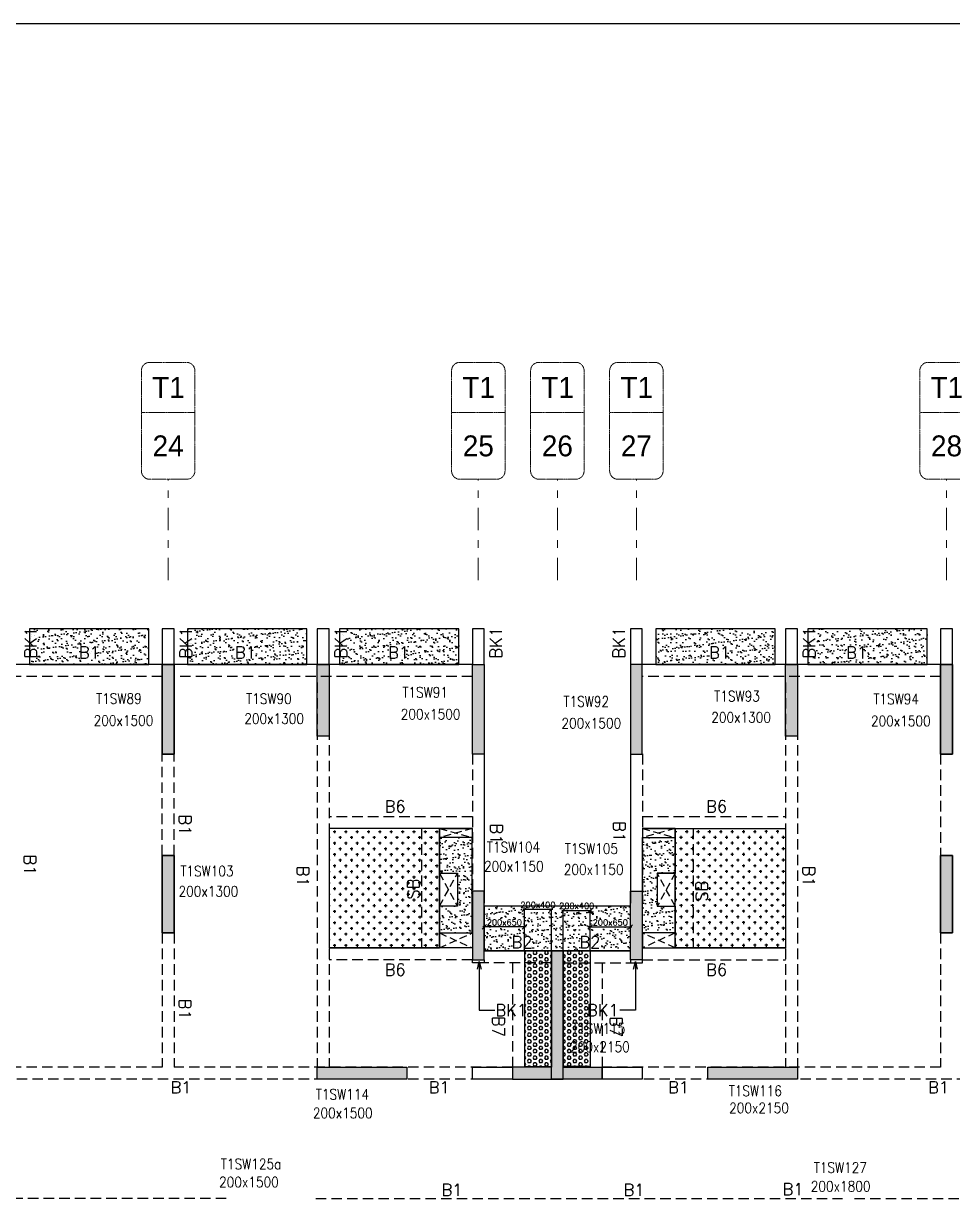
# Model space of a CAD drawing. Header units: millimetres. Extents: x 1078357 to 2594950, y -5122486 to -4636555.
# Drawn here: x 1881181 to 1896756, y -4656688 to -4636994 of the extents above; entities that cross this region are included whole.
import ezdxf
from ezdxf.enums import TextEntityAlignment as Align

# ---------------------------------------------------------------- set-up
doc = ezdxf.new("R2010")
doc.units = ezdxf.units.MM
doc.header["$PDMODE"] = 35
for name, pattern in [('CONTINOUS', [0]), ('DGN STYLE 7', [8.34, 3.75, -1.67, 1.25, -1.67]), ('HIDDEN', [0.375, 0.25, -0.125]), ('New Retail block$0$CONTINOUS', [0])]:
    doc.linetypes.add(name, pattern=pattern)
doc.layers.get('0').update_dxf_attribs({"lineweight": 0})
doc.layers.get('Defpoints').update_dxf_attribs({"lineweight": 0})
for name, color, linetype, lineweight in [('A-_ANOTDIMA_D-', 6, 'Continuous', 13), ('Boundary', 40, 'Continuous', 30), ('COL. NO.', 30, 'Continuous', 25), ('COL. SIZE', 7, 'Continuous', 25), ('DIM', 9, 'Continuous', 25), ('GRID LINE', 8, 'Continuous', 0), ('GRID NO', 8, 'DGN STYLE 7', 13), ('HATCH', 8, 'Continuous', 30)]:
    doc.layers.add(name, color=color, linetype=linetype, lineweight=lineweight)
for name, color, linetype in [('B-200x325', 201, 'HIDDEN'), ('DROP SLAB', 8, 'Continuous'), ('NON STR. RCC WALL', 6, 'Continuous'), ('S-BEAM', 3, 'HIDDEN'), ('S-BEAM NO.', 6, 'Continuous'), ('S-COLUMN', 1, 'Continuous'), ('S-CUTOUT', 8, 'HIDDEN'), ('S-SLAB-PROJECTION', 54, 'New Retail block$0$CONTINOUS'), ('SLAB FOLD', 8, 'Continuous')]:
    doc.layers.add(name, color=color, linetype=linetype)
doc.styles.add('Roman', font='romans')
doc.styles.add('ROMANS', font='romans.shx', dxfattribs={"width": 0.85})
doc.styles.get("Standard").update_dxf_attribs({"font": 'Adani Regular.ttf', "height": 500})
doc.dimstyles.new('HARESH', dxfattribs={"dimtxt": 150, "dimasz": 75, "dimexe": 0, "dimexo": 0, "dimgap": 25, "dimtad": 1, "dimdec": 0, "dimdsep": 46, "dimtxsty": 'Roman', "dimblk": 'OBLIQUE', "dimcen": 225, "dimdle": 25, "dimclrd": 2, "dimclre": 2, "dimclrt": 7, "dimadec": 8, "dimazin": 1, "dimtfac": 1, "dimtdec": 0, "dimtmove": 0, "dimatfit": 0, "dimfxl": 1, "dimlwd": -1, "dimlwe": -1, "dimarcsym": 0})
pattern_1 = [(37.4701541, (-1093177.19, 9339832.47), (-4.7236114, 146.8264517), [0, -115.824, 0, -129.54, 0, -123.825]), (7.4701541, (-1093177.2, 9339832.47), (134.9689868, 214.9772528), [0, -62.484, 0, -104.394, 0, -40.005]), (327.4701541, (-1093270.92, 9339832.52), (237.2979035, 0.3075449), [0, -38.1, 0, -137.16, 0, -179.07]), (317.4701541, (-1093270.92, 9339832.52), (229.1017424, 66.759465), [0, -19.05, 0, -89.916, 0, -102.87])]
pattern_2 = [(180.03079016, (-2548960.32, 14073987.82), (-95.1987999, -95.3011726), [47.625, -142.875]), (270.03079016, (-2548984.14, 14074011.62), (95.3011726, -95.1987999), [47.625, -142.875])]
pattern_3 = [(180, (1815381.29, -4465732.775), (-7e-15, -54.992613), [31.75, -63.5]), (300, (1815381.29, -4465732.775), (47.625, 27.496307), [31.75, -63.5]), (240, (1815349.54, -4465732.775), (47.625, -27.496307), [31.75, -63.5])]

# ---------------------------------------------------------------- blocks, each defined once
blk = doc.blocks.new('_Oblique')
at = {"color": 0, "linetype": 'ByBlock', "lineweight": -2}
blk.add_line((-0.5, -0.5), (0.5, 0.5), dxfattribs=at)
blk = doc.blocks.new('*D1331')
at = {"layer": 'Defpoints', "color": 0, "ltscale": 700, "transparency": 16777216}
for p in [(1889581, -4651842), (1889581, -4652537, 0), (1890031, -4652537, 0)]:
    blk.add_point(p, dxfattribs=at)
at = {"layer": 'DIM', "color": 2, "ltscale": 700, "transparency": 16777216}
for p, q in [((1890056, -4651842), (1889556, -4651842)), ((1889581, -4652537), (1889581, -4651842)), ((1890031, -4652537), (1890031, -4651842))]:
    blk.add_line(p, q, dxfattribs=at)
at = {"layer": 'DIM', "color": 2, "ltscale": 700, "transparency": 16777216, "xscale": 75, "yscale": 75, "zscale": 75, "rotation": 180}
blk.add_blockref('_Oblique', (1889581, -4651842), dxfattribs=at)
at = {"layer": 'DIM', "color": 2, "ltscale": 700, "transparency": 16777216, "xscale": 75, "yscale": 75, "zscale": 75}
blk.add_blockref('_Oblique', (1890031, -4651842), dxfattribs=at)
at = {"layer": 'DIM', "color": 7, "ltscale": 700, "transparency": 16777216, "insert": (1889806, -4651767), "char_height": 150, "attachment_point": 5, "style": 'Roman'}
blk.add_mtext('{\\H0.666667x;200x400}', dxfattribs=at)
blk = doc.blocks.new('*D1332')
at = {"layer": 'Defpoints', "color": 0, "ltscale": 700, "transparency": 16777216}
for p in [(1888906, -4652135), (1888906, -4652537, 0), (1889581, -4652537, 0)]:
    blk.add_point(p, dxfattribs=at)
at = {"layer": 'DIM', "color": 2, "ltscale": 700, "transparency": 16777216}
for p, q in [((1889606, -4652135), (1888881, -4652135)), ((1888906, -4652537), (1888906, -4652135)), ((1889581, -4652537), (1889581, -4652135))]:
    blk.add_line(p, q, dxfattribs=at)
at = {"layer": 'DIM', "color": 2, "ltscale": 700, "transparency": 16777216, "xscale": 75, "yscale": 75, "zscale": 75, "rotation": 180}
blk.add_blockref('_Oblique', (1888906, -4652135), dxfattribs=at)
at = {"layer": 'DIM', "color": 2, "ltscale": 700, "transparency": 16777216, "xscale": 75, "yscale": 75, "zscale": 75}
blk.add_blockref('_Oblique', (1889581, -4652135), dxfattribs=at)
at = {"layer": 'DIM', "color": 7, "ltscale": 700, "transparency": 16777216, "insert": (1889243, -4652060), "char_height": 150, "attachment_point": 5, "style": 'Roman'}
blk.add_mtext('{\\H0.666667x;200x650}', dxfattribs=at)
blk = doc.blocks.new('*D1333')
at = {"layer": 'Defpoints', "color": 0, "ltscale": 700, "transparency": 16777216}
for p in [(1890681, -4651860), (1890231, -4652537, 0), (1890681, -4652537, 0)]:
    blk.add_point(p, dxfattribs=at)
at = {"layer": 'DIM', "color": 2, "ltscale": 700, "transparency": 16777216}
for p, q in [((1890206, -4651860), (1890706, -4651860)), ((1890231, -4652537), (1890231, -4651860)), ((1890681, -4652537), (1890681, -4651860))]:
    blk.add_line(p, q, dxfattribs=at)
at = {"layer": 'DIM', "color": 2, "ltscale": 700, "transparency": 16777216, "xscale": 75, "yscale": 75, "zscale": 75, "rotation": 180}
blk.add_blockref('_Oblique', (1890231, -4651860), dxfattribs=at)
at = {"layer": 'DIM', "color": 2, "ltscale": 700, "transparency": 16777216, "xscale": 75, "yscale": 75, "zscale": 75}
blk.add_blockref('_Oblique', (1890681, -4651860), dxfattribs=at)
at = {"layer": 'DIM', "color": 7, "ltscale": 700, "transparency": 16777216, "insert": (1890456, -4651785), "char_height": 150, "attachment_point": 5, "style": 'Roman'}
blk.add_mtext('{\\H0.666667x;200x400}', dxfattribs=at)
blk = doc.blocks.new('*D1334')
at = {"layer": 'Defpoints', "color": 0, "ltscale": 700, "transparency": 16777216}
for p in [(1891356, -4652137), (1890681, -4652537, 0), (1891356, -4652537, 0)]:
    blk.add_point(p, dxfattribs=at)
at = {"layer": 'DIM', "color": 2, "ltscale": 700, "transparency": 16777216}
for p, q in [((1890656, -4652137), (1891381, -4652137)), ((1890681, -4652537), (1890681, -4652137)), ((1891356, -4652537), (1891356, -4652137))]:
    blk.add_line(p, q, dxfattribs=at)
at = {"layer": 'DIM', "color": 2, "ltscale": 700, "transparency": 16777216, "xscale": 75, "yscale": 75, "zscale": 75, "rotation": 180}
blk.add_blockref('_Oblique', (1890681, -4652137), dxfattribs=at)
at = {"layer": 'DIM', "color": 2, "ltscale": 700, "transparency": 16777216, "xscale": 75, "yscale": 75, "zscale": 75}
blk.add_blockref('_Oblique', (1891356, -4652137), dxfattribs=at)
at = {"layer": 'DIM', "color": 7, "ltscale": 700, "transparency": 16777216, "insert": (1891019, -4652062), "char_height": 150, "attachment_point": 5, "style": 'Roman'}
blk.add_mtext('{\\H0.666667x;200x650}', dxfattribs=at)
blk = doc.blocks.new('G$CD63B60BD')
at = {"layer": 'COL. NO.', "linetype": 'Continuous', "style": 'ROMANS', "width": 0.85}
for s, p in [('T1SW89', (69692, 15241, -320)), ('T1SW90', (72207, 15239, -270)), ('T1SW91', (74827, 15346, -320)), ('T1SW92', (77528, 15192, -320)), ('T1SW93', (80056, 15282, -320)), ('T1SW94', (82723, 15234, -320)), ('T1SW104', (76244, 12751, -320)), ('T1SW105', (77550, 12725, -320)), ('T1SW103', (71104, 12350, -320)), ('T1SW115', (77672, 9711, -320)), ('T1SW114', (73376, 8609, -320)), ('T1SW116', (80297, 8667, -320)), ('T1SW125a', (71784, 7441, -320)), ('T1SW127', (81723, 7381, -320))]:
    blk.add_text(s, height=175, dxfattribs=at).set_placement(p)
at = {"layer": 'COL. SIZE', "linetype": 'Continuous', "style": 'ROMANS', "width": 0.85}
for s, p in [('200x1500', (69651, 14873, -320)), ('200x1300', (72177, 14904, -270)), ('200x1500', (74800, 14979, -320)), ('200x1500', (77494, 14828, -320)), ('200x1300', (80006, 14926, -320)), ('200x1500', (82683, 14866, -320)), ('200x1150', (76195, 12430, -320)), ('200x1150', (77534, 12377, -320)), ('200x1300', (71075, 12010, -320)), ('200x2150', (77639, 9404, -320)), ('200x1500', (73327, 8296, -320)), ('200x2150', (80306, 8381, -320)), ('200x1500', (71754, 7138, -320)), ('200x1800', (81674, 7067, -320))]:
    blk.add_text(s, height=175, dxfattribs=at).set_placement(p)
blk = doc.blocks.new('Tower grid nomenclature-ex')
at = {"layer": 'GRID NO'}
blk.add_lwpolyline([(-1250, -600), (1750, -600, 0.414214), (2000, -350), (2000, 750, 0.414214), (1750, 1000), (-1250, 1000, 0.414214), (-1500, 750), (-1500, -350, 0.414214)], format="xyb", close=True, dxfattribs=at)
blk.add_lwpolyline([(0, 1000), (0, -600)], dxfattribs=at)
at = {"layer": 'GRID NO', "flags": 8}
for p in [(-1235, 400), (1788, 400)]:
    blk.add_attdef('GRID', text='', height=625, dxfattribs=at).set_placement(p, align=Align.MIDDLE_CENTER)

msp = doc.modelspace()

# ---------------------------------------------------------------- hatches: boundary and pattern name
at = {"layer": 'DROP SLAB'}
h = msp.add_hatch(dxfattribs=at)
h.set_pattern_fill('CROSS', color=8, scale=15, angle=179.96921)
h.set_pattern_definition(pattern_2)
h.paths.add_polyline_path([(1888155.8, -4650488.1), (1886306.1, -4650488.1), (1886306.1, -4652487.9), (1888155.8, -4652487.9)])
h = msp.add_hatch(dxfattribs=at)
h.set_pattern_fill('CROSS', color=8, scale=15, angle=0.03079)
h.set_pattern_definition(pattern_2)
h.paths.add_polyline_path([(1892106.3, -4650488), (1893956.1, -4650488), (1893956.1, -4652487.8), (1892106.3, -4652487.8)])
at = {"layer": 'HATCH'}
h = msp.add_hatch(dxfattribs=at)
h.set_pattern_fill('AR-SAND', color=8, scale=3, angle=179.97015)
h.set_pattern_definition([(37.4701541, (-1082677.19, 9339832.47), (-4.7236114, 146.8264517), [0, -115.824, 0, -129.54, 0, -123.825]), (7.4701541, (-1082677.2, 9339832.47), (134.9689868, 214.9772528), [0, -62.484, 0, -104.394, 0, -40.005]), (327.4701541, (-1082770.92, 9339832.52), (237.2979035, 0.3075449), [0, -38.1, 0, -137.16, 0, -179.07]), (317.4701541, (-1082770.92, 9339832.52), (229.1017424, 66.759465), [0, -19.05, 0, -89.916, 0, -102.87])])
h.paths.add_polyline_path([(1883281.4, -4647137.8), (1881281.4, -4647137.8), (1881281.4, -4647737.8), (1883281.4, -4647737.8)])
h = msp.add_hatch(dxfattribs=at)
h.set_pattern_fill('AR-SAND', color=8, scale=3, angle=179.97015)
h.set_pattern_definition([(37.4701541, (-1085327.19, 9339832.47), (-4.7236114, 146.8264517), [0, -115.824, 0, -129.54, 0, -123.825]), (7.4701541, (-1085327.2, 9339832.47), (134.9689868, 214.9772528), [0, -62.484, 0, -104.394, 0, -40.005]), (327.4701541, (-1085420.92, 9339832.52), (237.2979035, 0.3075449), [0, -38.1, 0, -137.16, 0, -179.07]), (317.4701541, (-1085420.92, 9339832.52), (229.1017424, 66.759465), [0, -19.05, 0, -89.916, 0, -102.87])])
h.paths.add_polyline_path([(1885931.4, -4647137.8), (1883931.4, -4647137.8), (1883931.4, -4647737.8), (1885931.4, -4647737.8)])
h = msp.add_hatch(dxfattribs=at)
h.set_pattern_fill('AR-SAND', color=8, scale=3, angle=179.97015)
h.set_pattern_definition([(37.4701541, (-1087877.19, 9339832.47), (-4.7236114, 146.8264517), [0, -115.824, 0, -129.54, 0, -123.825]), (7.4701541, (-1087877.2, 9339832.47), (134.9689868, 214.9772528), [0, -62.484, 0, -104.394, 0, -40.005]), (327.4701541, (-1087970.92, 9339832.52), (237.2979035, 0.3075449), [0, -38.1, 0, -137.16, 0, -179.07]), (317.4701541, (-1087970.92, 9339832.52), (229.1017424, 66.759465), [0, -19.05, 0, -89.916, 0, -102.87])])
h.paths.add_polyline_path([(1888481.4, -4647137.8), (1886481.4, -4647137.8), (1886481.4, -4647737.8), (1888481.4, -4647737.8)])
h = msp.add_hatch(dxfattribs=at)
h.set_pattern_fill('AR-SAND', color=8, scale=3, angle=179.97015)
h.set_pattern_definition(pattern_1)
h.paths.add_polyline_path([(1893781.4, -4647137.8), (1891781.4, -4647137.8), (1891781.4, -4647737.8), (1893781.4, -4647737.8)])
h = msp.add_hatch(dxfattribs=at)
h.set_pattern_fill('AR-SAND', color=8, scale=3, angle=179.97015)
h.set_pattern_definition(pattern_1)
h.paths.add_polyline_path([(1896331.4, -4647137.8), (1894331.4, -4647137.8), (1894331.4, -4647737.8), (1896331.4, -4647737.8)])
h = msp.add_hatch(dxfattribs=at)
h.set_pattern_fill('AR-SAND', color=8, scale=3, angle=0.02985)
h.set_pattern_definition([(37.47015413, (-3143327.47, 18707870.84), (-4.72361136, 146.8264517), [0, -115.824, 0, -129.54, 0, -123.825]), (7.4701541, (-3143327.47, 18707870.84), (134.9689868, 214.9772528), [0, -62.484, 0, -104.394, 0, -40.005]), (327.4701541, (-3143421.2, 18707870.89), (237.2979035, 0.3075449), [0, -38.1, 0, -137.16, 0, -179.07]), (317.4701541, (-3143421.2, 18707870.9), (229.1017424, 66.759465), [0, -19.05, 0, -89.916, 0, -102.87])])
h.paths.add_polyline_path([(1888705.5, -4650637.8), (1888155.5, -4650637.8), (1888155.5, -4651237.8), (1888455.5, -4651237.8), (1888455.5, -4651787.8), (1888155.5, -4651787.7), (1888155.5, -4652237.8), (1888705.5, -4652237.8)])
h = msp.add_hatch(dxfattribs=at)
h.set_pattern_fill('AR-SAND', color=8, scale=3, angle=179.97015)
h.set_pattern_definition([(37.47015413, (-3143326.7, 18707870.77), (-4.72361136, 146.8264517), [0, -115.824, 0, -129.54, 0, -123.825]), (7.4701541, (-3143326.7, 18707870.77), (134.9689868, 214.9772528), [0, -62.484, 0, -104.394, 0, -40.005]), (327.4701541, (-3143420.42, 18707870.82), (237.2979035, 0.3075449), [0, -38.1, 0, -137.16, 0, -179.07]), (317.4701541, (-3143420.42, 18707870.82), (229.1017424, 66.759465), [0, -19.05, 0, -89.916, 0, -102.87])])
h.paths.add_polyline_path([(1891556.3, -4650637.8), (1892106.3, -4650637.8), (1892106.3, -4651237.9), (1891806.3, -4651237.9), (1891806.3, -4651787.8), (1892106.3, -4651787.8), (1892106.3, -4652237.8), (1891556.3, -4652237.8)])
h = msp.add_hatch(dxfattribs=at)
h.set_pattern_fill('AR-SAND', color=8, scale=3, angle=179.97015)
h.set_pattern_definition([(37.4701541, (-2185101.82, 14023801.55), (-4.72361136, 146.8264517), [0, -115.824, 0, -129.54, 0, -123.825]), (7.4701541, (-2185101.82, 14023801.55), (134.9689868, 214.9772528), [0, -62.484, 0, -104.394, 0, -40.005]), (327.4701541, (-2185195.54, 14023801.6), (237.2979035, 0.3075449), [0, -38.1, 0, -137.16, 0, -179.07]), (317.4701541, (-2185195.54, 14023801.6), (229.1017424, 66.759465), [0, -19.05, 0, -89.916, 0, -102.87])])
h.paths.add_polyline_path([(1891356.4, -4651787.7), (1888906.4, -4651787.7), (1888906.4, -4652537.8), (1891356.4, -4652537.8)])
h = msp.add_hatch(dxfattribs=at)
h.set_pattern_fill('AR-SAND', color=8, scale=3, angle=179.97015)
h.set_pattern_definition([(37.4701541, (-2185101.91, 14023801.57), (-4.72361136, 146.8264517), [0, -115.824, 0, -129.54, 0, -123.825]), (7.4701541, (-2185101.9, 14023801.57), (134.9689868, 214.9772528), [0, -62.484, 0, -104.394, 0, -40.005]), (327.4701541, (-2185195.63, 14023801.62), (237.2979035, 0.3075449), [0, -38.1, 0, -137.16, 0, -179.07]), (317.4701541, (-2185195.63, 14023801.62), (229.1017424, 66.759465), [0, -19.05, 0, -89.916, 0, -102.87])])
h.paths.add_polyline_path([(1891356.4, -4651937.8), (1888906.3, -4651937.8), (1888906.4, -4652537.7), (1891356.4, -4652537.7)])
at = {"layer": 'HATCH', "ltscale": 1000}
h = msp.add_hatch(dxfattribs=at)
h.set_pattern_fill('HEX', color=8, scale=10, angle=180)
h.set_pattern_definition(pattern_3)
h.paths.add_polyline_path([(1890031.3, -4654477.2), (1889581.3, -4654477.2), (1889581.3, -4652537.8), (1890031.3, -4652537.8)])
h = msp.add_hatch(dxfattribs=at)
h.set_pattern_fill('HEX', color=8, scale=10, angle=180)
h.set_pattern_definition(pattern_3)
h.paths.add_polyline_path([(1890681.3, -4654477.7), (1890231.3, -4654477.7), (1890231.3, -4652537.8), (1890681.3, -4652537.8)])
at = {"layer": 'S-COLUMN', "lineweight": 25, "extrusion": (-1.00316e-06, 2.11765e-11, 1)}
h = msp.add_hatch(color=1, dxfattribs=at)
h.dxf.hatch_style = 1
h.paths.add_polyline_path([(1883506.1, -4647737.8), (1883706.1, -4647737.8), (1883706.1, -4649237.8), (1883506.1, -4649237.8)])
at = {"layer": 'S-COLUMN', "lineweight": 25, "extrusion": (1.00316e-06, 1.91639e-11, 1)}
h = msp.add_hatch(color=1, dxfattribs=at)
h.dxf.hatch_style = 1
h.paths.add_polyline_path([(1883706.1, -4647737.8), (1883506.1, -4647737.8), (1883506.1, -4649237.8), (1883706.1, -4649237.8)])
at = {"layer": 'S-COLUMN', "lineweight": 25}
h = msp.add_hatch(color=1, dxfattribs=at)
h.dxf.hatch_style = 1
h.paths.add_polyline_path([(1886106.1, -4648937.8), (1886306.1, -4648937.8), (1886306.1, -4647737.8), (1886106.1, -4647737.8)])
at = {"layer": 'S-COLUMN', "lineweight": 25, "extrusion": (-1.00316e-06, 2.11765e-11, 1)}
h = msp.add_hatch(color=1, dxfattribs=at)
h.dxf.hatch_style = 1
h.paths.add_polyline_path([(1888706.1, -4647737.8), (1888906.1, -4647737.8), (1888906.1, -4649237.8), (1888706.1, -4649237.8)])
at = {"layer": 'S-COLUMN', "lineweight": 25, "extrusion": (1.00316e-06, 1.91639e-11, 1)}
h = msp.add_hatch(color=1, dxfattribs=at)
h.dxf.hatch_style = 1
h.paths.add_polyline_path([(1891556.1, -4647737.8), (1891356.1, -4647737.8), (1891356.1, -4649237.8), (1891556.1, -4649237.8)])
at = {"layer": 'S-COLUMN', "lineweight": 25}
h = msp.add_hatch(color=1, dxfattribs=at)
h.dxf.hatch_style = 1
h.paths.add_polyline_path([(1893956.1, -4648937.8), (1894156.1, -4648937.8), (1894156.1, -4647737.8), (1893956.1, -4647737.8)])
at = {"layer": 'S-COLUMN', "lineweight": 25, "extrusion": (-1.00316e-06, 2.11765e-11, 1)}
h = msp.add_hatch(color=1, dxfattribs=at)
h.dxf.hatch_style = 1
h.paths.add_polyline_path([(1896556.1, -4647737.8), (1896756.1, -4647737.8), (1896756.1, -4649237.8), (1896556.1, -4649237.8)])
at = {"layer": 'S-COLUMN', "lineweight": 25, "extrusion": (1.00316e-06, 1.91639e-11, 1)}
h = msp.add_hatch(color=1, dxfattribs=at)
h.dxf.hatch_style = 1
h.paths.add_polyline_path([(1896756.1, -4647737.8), (1896556.1, -4647737.8), (1896556.1, -4649237.8), (1896756.1, -4649237.8)])
at = {"layer": 'S-COLUMN', "lineweight": 25, "extrusion": (-1.00316e-06, 2.11765e-11, 1)}
h = msp.add_hatch(color=1, dxfattribs=at)
h.dxf.hatch_style = 1
h.paths.add_polyline_path([(1883506.1, -4652237.8), (1883706.1, -4652237.8), (1883706.1, -4650937.8), (1883506.1, -4650937.8)])
at = {"layer": 'S-COLUMN', "lineweight": 25, "extrusion": (1.00316e-06, 1.91639e-11, 1)}
h = msp.add_hatch(color=1, dxfattribs=at)
h.dxf.hatch_style = 1
h.paths.add_polyline_path([(1883706.1, -4652237.8), (1883506.1, -4652237.8), (1883506.1, -4650937.8), (1883706.1, -4650937.8)])
at = {"layer": 'S-COLUMN', "lineweight": 25, "extrusion": (-1.00316e-06, 2.11765e-11, 1)}
h = msp.add_hatch(color=1, dxfattribs=at)
h.dxf.hatch_style = 1
h.paths.add_polyline_path([(1896556.1, -4652237.8), (1896756.1, -4652237.8), (1896756.1, -4650937.8), (1896556.1, -4650937.8)])
at = {"layer": 'S-COLUMN', "lineweight": 25, "extrusion": (1.00316e-06, 1.91639e-11, 1)}
h = msp.add_hatch(color=1, dxfattribs=at)
h.dxf.hatch_style = 1
h.paths.add_polyline_path([(1896756.1, -4652237.8), (1896556.1, -4652237.8), (1896556.1, -4650937.8), (1896756.1, -4650937.8)])
at = {"layer": 'S-COLUMN', "lineweight": 25, "extrusion": (-1.00316e-06, 2.11765e-11, 1)}
h = msp.add_hatch(color=1, dxfattribs=at)
h.dxf.hatch_style = 1
h.paths.add_polyline_path([(1888706.1, -4652687.8), (1888906.1, -4652687.8), (1888906.1, -4651537.8), (1888706.1, -4651537.8)])
at = {"layer": 'S-COLUMN', "lineweight": 25, "extrusion": (1.00316e-06, 1.91639e-11, 1)}
h = msp.add_hatch(color=1, dxfattribs=at)
h.dxf.hatch_style = 1
h.paths.add_polyline_path([(1891556.1, -4652687.8), (1891356.1, -4652687.8), (1891356.1, -4651537.8), (1891556.1, -4651537.8)])
at = {"layer": 'S-COLUMN', "lineweight": 25}
h = msp.add_hatch(color=1, dxfattribs=at)
h.dxf.hatch_style = 1
h.paths.add_polyline_path([(1890031.1, -4654487.9), (1889381.1, -4654487.9), (1889381.1, -4654687.9), (1890231.1, -4654687.9), (1890231.1, -4652537.9), (1890031.1, -4652537.9)])
at = {"layer": 'S-COLUMN', "lineweight": 25, "extrusion": (1.00316e-06, 1.91639e-11, 1)}
h = msp.add_hatch(color=1, dxfattribs=at)
h.dxf.hatch_style = 1
h.paths.add_polyline_path([(1890231.1, -4654487.9), (1890881.1, -4654487.9), (1890881.1, -4654687.9), (1890031.1, -4654687.9), (1890031.1, -4652537.9), (1890231.1, -4652537.9)])
at = {"layer": 'S-COLUMN', "lineweight": 25}
h = msp.add_hatch(color=1, dxfattribs=at)
h.dxf.hatch_style = 1
h.paths.add_polyline_path([(1886106.1, -4654487.8), (1887606.1, -4654487.8), (1887606.1, -4654687.8), (1886106.1, -4654687.8)])
h = msp.add_hatch(color=1, dxfattribs=at)
h.dxf.hatch_style = 1
h.paths.add_polyline_path([(1892656.1, -4654487.8), (1894156.1, -4654487.8), (1894156.1, -4654687.8), (1892656.1, -4654687.8)])

# ---------------------------------------------------------------- linework, layer by layer
at = {"layer": 'Boundary', "ltscale": 700, "elevation": 0}
msp.add_lwpolyline([(1803327.6, -4636994.1), (1908927.8, -4636994.1), (1908927.8, -4673747.9), (1803327.6, -4673747.9)], close=True, dxfattribs=at)
at = {"layer": 'DROP SLAB', "color": 3, "linetype": 'CONTINOUS', "ltscale": 500, "elevation": 0}
for points in [[(1888155.8, -4650488.1), (1886306.1, -4650488.1), (1886306.1, -4652487.9), (1888155.8, -4652487.9)], [(1888155.8, -4650488.1), (1888705.8, -4650488.1), (1888705.8, -4650637.9), (1888155.8, -4650637.9)], [(1892106.3, -4650488.1), (1891556.3, -4650488.1), (1891556.3, -4650637.8), (1892106.3, -4650637.8)], [(1892106.3, -4650488), (1893956.1, -4650488), (1893956.1, -4652487.8), (1892106.3, -4652487.8)], [(1888156.2, -4651237.8), (1888456.2, -4651237.8), (1888456.2, -4651787.8), (1888156.2, -4651787.8)], [(1892106.3, -4651237.8), (1891806.3, -4651237.8), (1891806.3, -4651787.8), (1892106.3, -4651787.8)], [(1888156.3, -4652237.8), (1888706.1, -4652237.8), (1888706.1, -4652487.9), (1888156.3, -4652487.9)], [(1892106.3, -4652237.8), (1891556.4, -4652237.8), (1891556.4, -4652487.9), (1892106.3, -4652487.9)]]:
    msp.add_lwpolyline(points, close=True, dxfattribs=at)
at = {"layer": 'GRID LINE', "linetype": 'DGN STYLE 7', "ltscale": 100, "elevation": 0}
for points in [[(1883606.3, -4646322.1), (1883606.3, -4644633.2)], [(1888806.3, -4646322.1), (1888806.3, -4644633.2)], [(1890131.3, -4646322.1), (1890131.3, -4644633.2)], [(1891456.3, -4646322.1), (1891456.3, -4644633.2)], [(1896656.3, -4646322.1), (1896656.3, -4644633.2)]]:
    msp.add_lwpolyline(points, dxfattribs=at)
at = {"layer": 'NON STR. RCC WALL', "elevation": 0}
for points in [[(1889381.1, -4654487.9), (1889381.1, -4654687.9), (1888706.1, -4654687.8), (1888706.1, -4654487.9)], [(1891556.1, -4654487.8), (1891556.1, -4654687.8), (1890881.1, -4654687.9), (1890881.1, -4654487.9)]]:
    msp.add_lwpolyline(points, close=True, dxfattribs=at)
at = {"layer": 'S-BEAM', "linetype": 'CONTINOUS', "ltscale": 700}
for p, q in [((1883706.1, -4647137.8, 0), (1883506.1, -4647137.8, 0)), ((1883506.1, -4647137.8, 0), (1883506.1, -4647737.8, 0)), ((1883706.1, -4647737.8, 0), (1883706.1, -4647137.8, 0)), ((1886306.1, -4647137.8, 0), (1886106.1, -4647137.8, 0)), ((1886106.1, -4647137.8, 0), (1886106.1, -4647737.8, 0)), ((1886306.1, -4647737.8, 0), (1886306.1, -4647137.8, 0)), ((1888906.1, -4647137.8, 0), (1888706.1, -4647137.8, 0)), ((1888706.1, -4647137.8, 0), (1888706.1, -4647737.8, 0)), ((1888906.1, -4647737.8, 0), (1888906.1, -4647137.8, 0)), ((1891556.1, -4647137.8, 0), (1891356.1, -4647137.8, 0)), ((1891356.1, -4647137.8, 0), (1891356.1, -4647737.8, 0)), ((1891556.1, -4647737.8, 0), (1891556.1, -4647137.8, 0)), ((1894156.1, -4647137.8, 0), (1893956.1, -4647137.8, 0)), ((1893956.1, -4647137.8, 0), (1893956.1, -4647737.8, 0)), ((1894156.1, -4647737.8, 0), (1894156.1, -4647137.8, 0)), ((1896756.1, -4647137.8, 0), (1896556.1, -4647137.8, 0)), ((1896556.1, -4647137.8, 0), (1896556.1, -4647737.8, 0)), ((1896756.1, -4647737.8, 0), (1896756.1, -4647137.8, 0)), ((1883506.4, -4647737.8, 0), (1878506.4, -4647737.8, 0)), ((1888706.4, -4647737.8, 0), (1883706.4, -4647737.8, 0)), ((1896556.4, -4647737.8, 0), (1891556.4, -4647737.8, 0)), ((1888906.4, -4649237.7, 0), (1888906.4, -4651737.8, 0)), ((1891356.4, -4649237.7, 0), (1891356.4, -4651737.8, 0)), ((1891356.3, -4652537.7, 0), (1888906.3, -4652537.7, 0))]:
    msp.add_line(p, q, dxfattribs=at)
at = {"layer": 'S-BEAM', "linetype": 'HIDDEN', "ltscale": 700}
for p, q in [((1883506.4, -4647937.8, 0), (1878506.4, -4647937.8, 0)), ((1888706.4, -4647937.8, 0), (1883706.4, -4647937.8, 0)), ((1886106.4, -4648037.8, 0), (1886106.4, -4654487.7, 0)), ((1886306.4, -4648037.8, 0), (1886306.4, -4654487.7, 0)), ((1896556.4, -4647937.8, 0), (1891556.4, -4647937.8, 0)), ((1893956.4, -4648037.8, 0), (1893956.4, -4654487.7, 0)), ((1894156.4, -4648037.8, 0), (1894156.4, -4654487.7, 0)), ((1883506.4, -4650937.7, 0), (1883506.4, -4649237.7, 0)), ((1883706.4, -4650937.7, 0), (1883706.4, -4649237.7, 0)), ((1888706.4, -4649237.7, 0), (1888706.4, -4651737.8, 0)), ((1891556.4, -4649237.7, 0), (1891556.4, -4651737.8, 0)), ((1896556.4, -4649237.7, 0), (1896556.4, -4650937.7, 0)), ((1887855.8, -4650488.1, 0), (1887855.8, -4652487.9, 0)), ((1892106.1, -4650488.3, 0), (1892106.1, -4652488.1, 0)), ((1892406.1, -4650488.3, 0), (1892406.1, -4652488.1, 0)), ((1883506.3, -4652237.8, 0), (1883506.3, -4654487.8, 0)), ((1883706.3, -4652237.8, 0), (1883706.3, -4654487.8, 0)), ((1896556.3, -4652237.8, 0), (1896556.3, -4654487.8, 0)), ((1890031.3, -4652737.7, 0), (1888906.3, -4652737.7, 0)), ((1890231.3, -4652737.7, 0), (1891356.4, -4652737.7, 0)), ((1883506.3, -4654487.7, 0), (1877181.1, -4654487.7, 0)), ((1889381.1, -4654487.7, 0), (1883706.3, -4654487.7, 0)), ((1896556.3, -4654487.7, 0), (1890881.1, -4654487.7, 0)), ((1889381.1, -4654687.7, 0), (1877181.1, -4654687.7, 0)), ((1899106.3, -4654687.7, 0), (1890881.1, -4654687.7, 0)), ((1884581.4, -4656687.7, 0), (1880081.4, -4656687.7, 0)), ((1886081.4, -4656687.8, 0), (1894911.3, -4656687.8, 0)), ((1895111.3, -4656687.8, 0), (1899106.3, -4656687.8, 0))]:
    msp.add_line(p, q, dxfattribs=at)
at = {"layer": 'S-BEAM', "ltscale": 700}
for p, q in [((1888706.1, -4650288.1, 0), (1886306.2, -4650288.1, 0)), ((1891556.1, -4650288, 0), (1893956.1, -4650288, 0)), ((1888705.9, -4652687.9, 0), (1886306.1, -4652687.9, 0)), ((1889381, -4652737.8, 0), (1889381, -4654487.8, 0)), ((1890881.3, -4652737.8, 0), (1890881.3, -4654487.8, 0)), ((1891556.3, -4652687.8, 0), (1893956.1, -4652687.8, 0))]:
    msp.add_line(p, q, dxfattribs=at)
at = {"layer": 'S-BEAM', "linetype": 'Continuous', "ltscale": 700}
for p, q in [((1888706.1, -4650488.1, 0), (1886306.1, -4650488.1, 0)), ((1891556.1, -4650488, 0), (1893956.1, -4650488, 0)), ((1888705.9, -4652487.9, 0), (1886306.1, -4652487.9, 0)), ((1891556.3, -4652487.8, 0), (1893956.1, -4652487.8, 0)), ((1889581, -4652737.8, 0), (1889581, -4654477.1, 0)), ((1890681.3, -4652737.8, 0), (1890681.3, -4654477.2, 0))]:
    msp.add_line(p, q, dxfattribs=at)
at = {"layer": 'S-BEAM', "linetype": 'ByBlock', "ltscale": 700}
msp.add_line((1888155.8, -4650488.1, 0), (1888155.8, -4652487.9, 0), dxfattribs=at)
at = {"layer": 'S-BEAM', "linetype": 'Continuous', "ltscale": 700, "elevation": 0}
for points in [[(1888706.4, -4652687.8), (1888906.4, -4652687.8), (1888906.4, -4652738), (1888706.4, -4652738)], [(1891556.4, -4652687.8), (1891356.4, -4652687.8), (1891356.4, -4652738), (1891556.4, -4652738)]]:
    msp.add_lwpolyline(points, close=True, dxfattribs=at)
at = {"layer": 'S-COLUMN', "color": 1, "lineweight": 25, "extrusion": (-1.00316e-06, 2.11765e-11, 1), "elevation": -1.9}
for points in [[(1883506.1, -4647737.8), (1883706.1, -4647737.8), (1883706.1, -4649237.8), (1883506.1, -4649237.8)], [(1888706.1, -4647737.8), (1888906.1, -4647737.8), (1888906.1, -4649237.8), (1888706.1, -4649237.8)], [(1896556.1, -4647737.8), (1896756.1, -4647737.8), (1896756.1, -4649237.8), (1896556.1, -4649237.8)], [(1883506.1, -4652237.8), (1883706.1, -4652237.8), (1883706.1, -4650937.8), (1883506.1, -4650937.8)], [(1896556.1, -4652237.8), (1896756.1, -4652237.8), (1896756.1, -4650937.8), (1896556.1, -4650937.8)], [(1888706.1, -4652687.8), (1888906.1, -4652687.8), (1888906.1, -4651537.8), (1888706.1, -4651537.8)]]:
    msp.add_lwpolyline(points, close=True, dxfattribs=at)
at = {"layer": 'S-COLUMN', "color": 1, "lineweight": 25, "extrusion": (1.00316e-06, 1.91639e-11, 1)}
for points, elevation in [([(1883706.1, -4647737.8), (1883506.1, -4647737.8), (1883506.1, -4649237.8), (1883706.1, -4649237.8)], 1.9), ([(1891556.1, -4647737.8), (1891356.1, -4647737.8), (1891356.1, -4649237.8), (1891556.1, -4649237.8)], 1.9), ([(1896756.1, -4647737.8), (1896556.1, -4647737.8), (1896556.1, -4649237.8), (1896756.1, -4649237.8)], 1.9), ([(1883706.1, -4652237.8), (1883506.1, -4652237.8), (1883506.1, -4650937.8), (1883706.1, -4650937.8)], 1.9), ([(1896756.1, -4652237.8), (1896556.1, -4652237.8), (1896556.1, -4650937.8), (1896756.1, -4650937.8)], 1.6), ([(1891556.1, -4652687.8), (1891356.1, -4652687.8), (1891356.1, -4651537.8), (1891556.1, -4651537.8)], 1.9)]:
    msp.add_lwpolyline(points, close=True, dxfattribs=dict(at, elevation=elevation))
at = {"layer": 'S-COLUMN', "color": 1, "lineweight": 25, "elevation": 0}
for points in [[(1886106.1, -4647737.8), (1886306.1, -4647737.8), (1886306.1, -4648937.8), (1886106.1, -4648937.8)], [(1893956.1, -4647737.8), (1894156.1, -4647737.8), (1894156.1, -4648937.8), (1893956.1, -4648937.8)], [(1886106.1, -4654487.8), (1887606.1, -4654487.8), (1887606.1, -4654687.8), (1886106.1, -4654687.8)], [(1892656.1, -4654487.8), (1894156.1, -4654487.8), (1894156.1, -4654687.8), (1892656.1, -4654687.8)]]:
    msp.add_lwpolyline(points, close=True, dxfattribs=at)
msp.add_lwpolyline([(1890031.1, -4654487.9), (1889381.1, -4654487.9), (1889381.1, -4654687.9), (1890231.1, -4654687.9), (1890231.1, -4652537.9), (1890031.1, -4652537.9), (1890031.1, -4654487.9)], dxfattribs=at)
at = {"layer": 'S-COLUMN', "color": 1, "lineweight": 25, "extrusion": (1.00316e-06, 1.91639e-11, 1), "elevation": 1.9}
msp.add_lwpolyline([(1890231.1, -4654487.9), (1890881.1, -4654487.9), (1890881.1, -4654687.9), (1890031.1, -4654687.9), (1890031.1, -4652537.9), (1890231.1, -4652537.9), (1890231.1, -4654487.9)], dxfattribs=at)
at = {"layer": 'S-CUTOUT', "ltscale": 500}
for p, q in [((1888705.8, -4650487.9, 0), (1888155.8, -4650637.9, 0)), ((1888156.7, -4650488.1, 0), (1888705.8, -4650637.9, 0)), ((1891556.3, -4650487.8, 0), (1892106.3, -4650637.8, 0)), ((1892105.5, -4650488.1, 0), (1891556.3, -4650637.8, 0)), ((1888156.1, -4651237.8, 0), (1888456.2, -4651787.8, 0)), ((1888156.1, -4651787.8, 0), (1888456.2, -4651237.8, 0)), ((1892106.3, -4651237.8, 0), (1891806.3, -4651787.8, 0)), ((1892106.3, -4651787.8, 0), (1891806.3, -4651237.8, 0)), ((1888156.3, -4652237.8, 0), (1888706.1, -4652487.9, 0)), ((1888156.3, -4652487.9, 0), (1888706.3, -4652237.8, 0)), ((1892106.3, -4652487.9, 0), (1891556.3, -4652237.8, 0)), ((1892106.3, -4652237.8, 0), (1891556.4, -4652487.9, 0))]:
    msp.add_line(p, q, dxfattribs=at)
at = {"layer": 'S-SLAB-PROJECTION', "elevation": 0}
for points in [[(1883281.4, -4647137.8), (1881281.4, -4647137.8), (1881281.4, -4647737.8), (1883281.4, -4647737.8)], [(1885931.4, -4647137.8), (1883931.4, -4647137.8), (1883931.4, -4647737.8), (1885931.4, -4647737.8)], [(1888481.4, -4647137.8), (1886481.4, -4647137.8), (1886481.4, -4647737.8), (1888481.4, -4647737.8)], [(1893781.4, -4647137.8), (1891781.4, -4647137.8), (1891781.4, -4647737.8), (1893781.4, -4647737.8)], [(1896331.4, -4647137.8), (1894331.4, -4647137.8), (1894331.4, -4647737.8), (1896331.4, -4647737.8)], [(1891356.4, -4651787.7), (1888906.4, -4651787.7), (1888906.4, -4652537.8), (1891356.4, -4652537.8)]]:
    msp.add_lwpolyline(points, close=True, dxfattribs=at)
at = {"layer": 'SLAB FOLD', "color": 8, "ltscale": 1000, "elevation": 0}
for points in [[(1888705.5, -4650637.8), (1888155.5, -4650637.8), (1888155.5, -4651237.8), (1888455.5, -4651237.8), (1888455.5, -4651787.8), (1888155.5, -4651787.7), (1888155.5, -4652237.8), (1888705.5, -4652237.8), (1888705.5, -4650637.8)], [(1891556.3, -4650637.8), (1892106.3, -4650637.8), (1892106.3, -4651237.9), (1891806.3, -4651237.9), (1891806.3, -4651787.8), (1892106.3, -4651787.8), (1892106.3, -4652237.8), (1891556.3, -4652237.8), (1891556.3, -4650637.8)]]:
    msp.add_lwpolyline(points, dxfattribs=at)
for points in [[(1889581.1, -4654477.2), (1890031.2, -4654477.2), (1890031.2, -4652537.8), (1889581.1, -4652537.8)], [(1890681.5, -4654477.2), (1890231.3, -4654477.2), (1890231.3, -4652537.8), (1890681.5, -4652537.8)]]:
    msp.add_lwpolyline(points, close=True, dxfattribs=at)

# ---------------------------------------------------------------- block references
at = {"layer": 'A-_ANOTDIMA_D-', "color": 2, "ltscale": 700}
msp.add_blockref('G$CD63B60BD', (1812706.1, -4663637.8, 0), dxfattribs=at)
at = {"layer": 'GRID NO'}
ref = msp.add_blockref('Tower grid nomenclature-ex', (1883494.3, -4643513.2, 0), dxfattribs=dict(at, xscale=0.56, yscale=0.56, zscale=0.56, rotation=270))
ref.add_attrib('GRID', '24', dxfattribs={"height": 350}).set_placement((1883606.3, -4644073.2, 0), align=Align.MIDDLE_CENTER)
ref.add_attrib('GRID', 'T1', dxfattribs={"height": 350}).set_placement((1883612.2, -4643093.2, 0), align=Align.MIDDLE_CENTER)
ref = msp.add_blockref('Tower grid nomenclature-ex', (1888694.3, -4643513.2, 0), dxfattribs=dict(at, xscale=0.56, yscale=0.56, zscale=0.56, rotation=270))
ref.add_attrib('GRID', '25', dxfattribs={"height": 350}).set_placement((1888806.3, -4644073.2, 0), align=Align.MIDDLE_CENTER)
ref.add_attrib('GRID', 'T1', dxfattribs={"height": 350}).set_placement((1888812.2, -4643093.2, 0), align=Align.MIDDLE_CENTER)
ref = msp.add_blockref('Tower grid nomenclature-ex', (1890019.3, -4643513.2, 0), dxfattribs=dict(at, xscale=0.56, yscale=0.56, zscale=0.56, rotation=270))
ref.add_attrib('GRID', '26', dxfattribs={"height": 350}).set_placement((1890131.3, -4644073.2, 0), align=Align.MIDDLE_CENTER)
ref.add_attrib('GRID', 'T1', dxfattribs={"height": 350}).set_placement((1890137.2, -4643093.2, 0), align=Align.MIDDLE_CENTER)
ref = msp.add_blockref('Tower grid nomenclature-ex', (1891344.3, -4643513.2, 0), dxfattribs=dict(at, xscale=0.56, yscale=0.56, zscale=0.56, rotation=270))
ref.add_attrib('GRID', '27', dxfattribs={"height": 350}).set_placement((1891456.3, -4644073.2, 0), align=Align.MIDDLE_CENTER)
ref.add_attrib('GRID', 'T1', dxfattribs={"height": 350}).set_placement((1891462.2, -4643093.2, 0), align=Align.MIDDLE_CENTER)
ref = msp.add_blockref('Tower grid nomenclature-ex', (1896544.3, -4643513.2, 0), dxfattribs=dict(at, xscale=0.56, yscale=0.56, zscale=0.56, rotation=270))
ref.add_attrib('GRID', '28', dxfattribs={"height": 350}).set_placement((1896656.3, -4644073.2, 0), align=Align.MIDDLE_CENTER)
ref.add_attrib('GRID', 'T1', dxfattribs={"height": 350}).set_placement((1896662.2, -4643093.2, 0), align=Align.MIDDLE_CENTER)

# ---------------------------------------------------------------- texts
at = {"layer": 'B-200x325', "linetype": 'Continuous', "ltscale": 700, "style": 'ROMANS'}
for rotation, p in [(0.00055, (1887236.6, -4650216, -2.7)), (359.99866, (1892625.6, -4650215.9, -2.7)), (0.00055, (1887236.6, -4652953.1, -2.7)), (359.99866, (1892625.6, -4652953, -2.7))]:
    msp.add_text('B6', height=200, rotation=rotation, dxfattribs=at).set_placement(p)
at = {"layer": 'S-BEAM NO.', "linetype": 'CONTINOUS', "ltscale": 700, "style": 'ROMANS'}
for p in [(1881401.7, -4647637.4, 50), (1884001.7, -4647637.4, 50), (1886601.7, -4647637.4, 50), (1889201.7, -4647637.4, 50)]:
    msp.add_text('BK1', height=200, rotation=90, dxfattribs=at).set_placement(p)
at = {"layer": 'S-BEAM NO.', "linetype": 'HIDDEN', "ltscale": 500, "style": 'ROMANS'}
for s, rotation, p in [('BK1', 90, (1891264.2, -4647637.4, 50)), ('BK1', 90, (1894451.7, -4647637.4, 50)), ('B1', 359.99906, (1882109.1, -4647637.4, -2.7)), ('B1', 359.99906, (1884726.2, -4647637.4, -2.7)), ('B1', 359.99906, (1887292.1, -4647637.4, -2.7)), ('B1', 359.99906, (1892674.8, -4647637.4, -2.7)), ('B1', 359.99906, (1894972.1, -4647637.4, -2.7)), ('B1', 269.99906, (1883790.2, -4650251.8, -2.7)), ('B1', 269.99906, (1889012.8, -4650403.7, -2.7)), ('B1', 269.99906, (1891070.3, -4650364.9, -2.7)), ('B1', 269.99906, (1881190.2, -4650922, -2.7)), ('B1', 269.99906, (1885767.7, -4651112.7, -2.7)), ('B1', 269.99906, (1894246.8, -4651112.7, -2.7)), ('B1', 269.99906, (1883789.5, -4653339.7, -2.7)), ('B1', 359.99906, (1883645.8, -4654924.9, -2.7)), ('B1', 359.99906, (1887974.7, -4654924.9, -2.7)), ('B1', 359.99906, (1891986.8, -4654924.9, -2.7)), ('B1', 359.99906, (1896346.5, -4654924.9, -2.7)), ('B1', 359.99906, (1888189.5, -4656643.9, -2.7)), ('B1', 359.99906, (1891241.4, -4656643.9, -2.7)), ('B1', 359.99906, (1893906.9, -4656629.8, -2.7))]:
    msp.add_text(s, height=200, rotation=rotation, dxfattribs=at).set_placement(p)
at = {"layer": 'S-BEAM NO.', "linetype": 'Continuous', "ltscale": 700, "style": 'ROMANS'}
for s, rotation, p in [('SB', 90.00094, (1887817.5, -4651676.3, -2.7)), ('SB', 90.00094, (1892650.8, -4651712.4, -2.7)), ('BK1', 359.99906, (1889092.5, -4653631.7, -2.7)), ('BK1', 0.00094, (1890627.5, -4653631.7, -2.7)), ('B7', 269.99866, (1889045.7, -4653629.8, -5.4)), ('B7', 269.99866, (1891016.1, -4653634.2, -2.7))]:
    msp.add_text(s, height=200, rotation=rotation, dxfattribs=at).set_placement(p)
at = {"layer": 'S-BEAM NO.', "linetype": 'Continuous', "ltscale": 500, "style": 'ROMANS'}
for p in [(1889364.2, -4652490.7, -2.7), (1890500.9, -4652490.7, -2.7)]:
    msp.add_text('B2', height=200, dxfattribs=at).set_placement(p)

# ---------------------------------------------------------------- dimensions: what is measured, and where the dimension line sits
at = {"layer": 'DIM', "ltscale": 700}
for base, p1, p2, picture, middle in [((1889580.8, -4651842.2, 0), (1890030.9, -4652537.3, 0), (1889580.8, -4652537.3, 0), '*D1331', (1889805.9, -4651842.2, 0)), ((1890681.1, -4651860.5, 0), (1890231, -4652537.3, 0), (1890681.1, -4652537.2, 0), '*D1333', (1890456, -4651860.5, 0))]:
    dim = msp.add_linear_dim(base=base, p1=p1, p2=p2, text='{\\H0.666667x;200x400}', dimstyle='HARESH', override={"dimtxsty": 'Roman'}, dxfattribs=at)
    dim.commit()
    dim.dimension.update_dxf_attribs({"geometry": picture, "text_midpoint": middle, "dimtype": 160})
for base, p1, p2, picture, middle in [((1888906.1, -4652135.2, 0), (1889580.8, -4652537.3, 0), (1888906.1, -4652537.2, 0), '*D1332', (1889243.5, -4652060.2, 0)), ((1891356, -4652137.2, 0), (1890681.1, -4652537.2, 0), (1891356, -4652537.2, 0), '*D1334', (1891018.5, -4652062.2, 0))]:
    dim = msp.add_linear_dim(base=base, p1=p1, p2=p2, text='{\\H0.666667x;200x650}', dimstyle='HARESH', override={"dimtxsty": 'Roman', "dimtmove": 1}, dxfattribs=at)
    dim.commit()
    dim.dimension.update_dxf_attribs({"geometry": picture, "text_midpoint": middle})

# ---------------------------------------------------------------- leaders
at = {"layer": 'S-BEAM NO.', "linetype": 'Continuous', "ltscale": 700}
for points in [[(1888822.9, -4652718.1, 0), (1888822.9, -4653529.5, 0), (1889081.7, -4653529.5, 0)], [(1891439.9, -4652718.1, 0), (1891439.9, -4653529.5, 0), (1891181.1, -4653529.5, 0)]]:
    msp.add_leader(points, dimstyle='HARESH', override={"dimasz": 125, "dimgap": 25, "dimtad": 0, "dimldrblk": 'Open30'}, dxfattribs=at)

doc.saveas('drawing.dxf')
